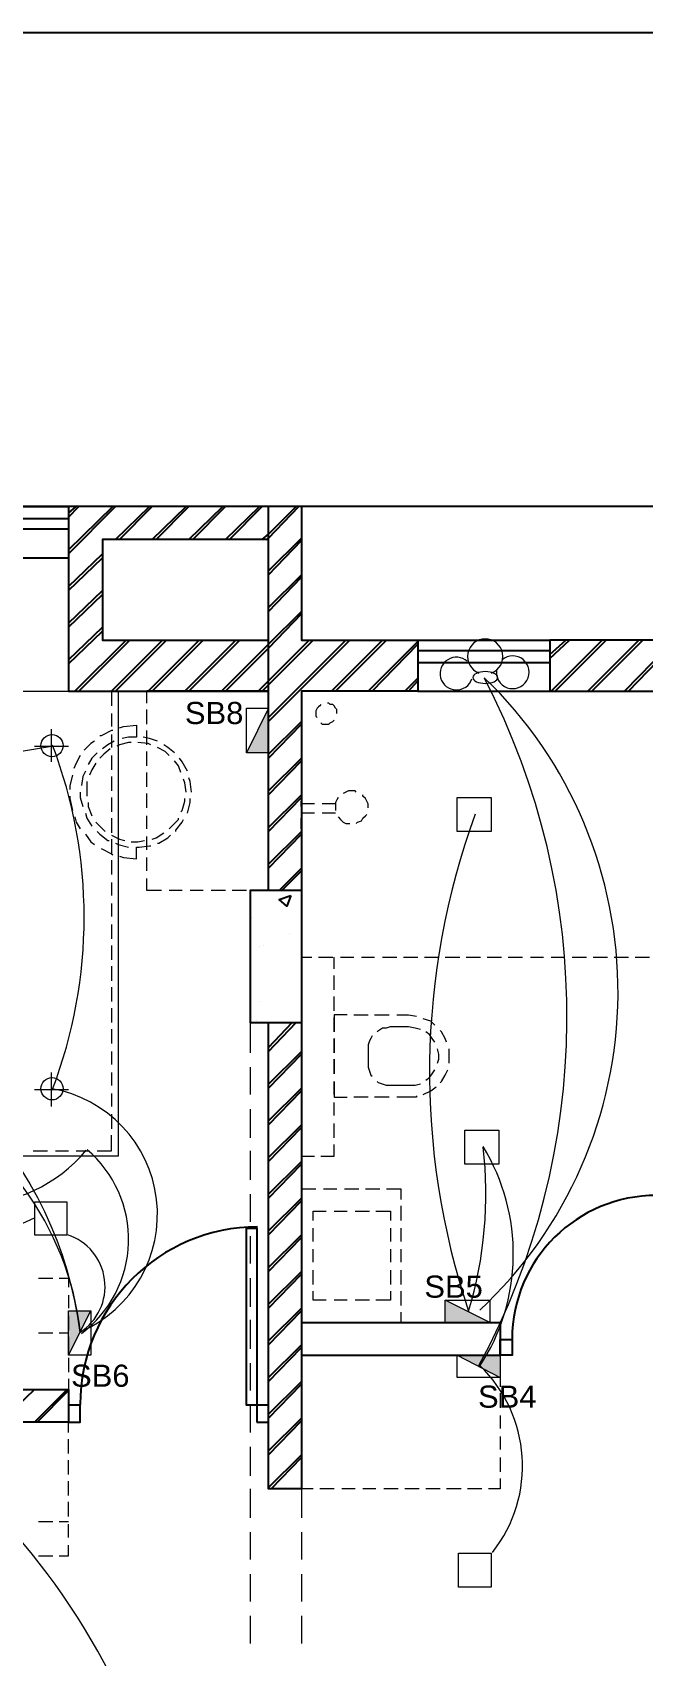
# Model space of a CAD drawing. Header units: millimetres. Extents: x 68955 to 118645, y -193284 to 16474.
# Drawn here: x 73549 to 76308, y -142869 to -135542 of the extents above; entities that cross this region are included whole.
import ezdxf

# ---------------------------------------------------------------- set-up
doc = ezdxf.new("R2010")
doc.units = ezdxf.units.MM
doc.layers.add('PDF8_0', color=7, linetype='Continuous')
doc.layers.add('PDF8_switch board', color=1, linetype='Continuous')
for name, color, linetype, true_color in [('PDF8_celling', 7, 'Continuous', 0x00cc70), ('PDF8_coloum', 7, 'Continuous', 0x767676), ('PDF8_door', 7, 'Continuous', 0x535353), ('PDF8_dotted line', 7, 'Continuous', 0x535353), ('PDF8_fan', 7, 'Continuous', 0xff6778), ('PDF8_furniture', 7, 'Continuous', 0x989898), ('PDF8_light', 7, 'Continuous', 0xff8e53), ('PDF8_plan', 7, 'Continuous', 0x989898), ('PDF8_TEXT', 7, 'Continuous', 0x535353), ('PDF8_wall', 7, 'Continuous', 0x535353), ('PDF8_window', 7, 'Continuous', 0x535353), ('PDF8_wiring', 150, 'Continuous', 0x007fff)]:
    doc.layers.add(name, color=color, linetype=linetype, true_color=true_color)
doc.styles.add('PDF Arial', font='arial.ttf')

msp = doc.modelspace()

# ---------------------------------------------------------------- linework, layer by layer
at = {"layer": 'PDF8_0', "lineweight": 25}
for points in [[(74615.673, -138514.201), (74066.171, -138514.201)], [(74763.388, -139034.16), (74763.388, -139010.525)], [(74763.388, -139134.606), (74763.388, -139122.789), (74763.388, -139099.154), (74763.388, -139087.337)], [(74763.388, -139187.784), (74763.388, -139211.418)], [(75661.499, -141362.157), (75661.499, -141509.872)]]:
    msp.add_lwpolyline(points, dxfattribs=at)
at = {"layer": 'PDF8_celling', "lineweight": 13}
msp.add_lwpolyline([(73936.181, -138514.201), (73936.181, -140611.762), (73333.502, -140611.762), (73333.502, -138963.256), (71383.656, -138963.256), (71383.656, -138514.201), (73711.654, -138514.201)], dxfattribs=at)
at = {"layer": 'PDF8_coloum', "lineweight": 25}
for points in [[(73711.654, -137710.628), (73747.105, -137681.085)], [(73711.654, -137876.07), (73912.547, -137681.085)], [(73711.654, -137728.354), (73758.923, -137681.085)], [(73711.654, -137893.795), (73924.364, -137681.085)], [(73924.364, -137828.801), (74077.988, -137681.085)], [(73942.09, -137828.801), (74089.805, -137681.085)], [(74089.805, -137828.801), (74243.43, -137681.085)], [(74107.531, -137828.801), (74255.247, -137681.085)], [(74255.247, -137828.801), (74408.871, -137681.085)], [(74272.973, -137828.801), (74420.688, -137681.085)], [(74420.688, -137828.801), (74574.313, -137681.085)], [(74438.414, -137828.801), (74586.13, -137681.085)], [(74586.13, -137828.801), (74615.673, -137805.166), (74739.754, -137681.085)], [(74603.856, -137828.801), (74615.673, -137822.892), (74751.571, -137681.085)], [(74615.673, -137970.608), (74763.388, -137822.892)], [(74615.673, -137988.333), (74763.388, -137834.709)], [(73711.654, -138041.511), (73865.278, -137893.795)], [(73711.654, -138059.237), (73865.278, -137911.521)], [(74615.673, -138136.049), (74763.388, -137988.333)], [(74615.673, -138153.775), (74763.388, -138000.151)], [(73711.654, -138206.952), (73865.278, -138059.237)], [(73711.654, -138224.678), (73865.278, -138076.963)], [(74763.388, -138153.775), (74615.673, -138301.49), (74402.962, -138514.201)], [(74763.388, -138165.592), (74615.673, -138319.216), (74420.688, -138514.201)], [(76565.518, -138171.501), (76411.894, -138319.216), (76222.818, -138514.201)], [(73711.654, -138372.394), (73865.278, -138224.678)], [(73711.654, -138390.12), (73865.278, -138242.404)], [(76565.518, -138189.227), (76411.894, -138336.942), (76240.544, -138514.201)], [(73741.197, -138514.201), (73971.633, -138283.765)], [(73758.923, -138514.201), (73989.359, -138283.765)], [(73906.638, -138514.201), (74137.074, -138283.765)], [(73924.364, -138514.201), (74154.8, -138283.765)], [(74072.08, -138514.201), (74302.516, -138283.765)], [(74089.805, -138514.201), (74320.242, -138283.765)], [(74237.521, -138514.201), (74467.957, -138283.765)], [(74255.247, -138514.201), (74485.683, -138283.765)], [(74798.84, -138283.765), (74615.673, -138466.932), (74568.404, -138514.201)], [(74816.566, -138283.765), (74615.673, -138484.658), (74586.13, -138514.201)], [(74615.673, -138632.373), (74964.282, -138283.765)], [(74615.673, -138650.099), (74982.007, -138283.765)], [(74899.287, -138514.201), (75129.723, -138283.765)], [(74917.013, -138514.201), (75147.449, -138283.765)], [(75064.728, -138514.201), (75289.256, -138289.673)], [(75082.454, -138514.201), (75289.256, -138301.49)], [(75886.027, -138348.759), (75956.93, -138283.765)], [(75886.027, -138366.485), (75974.656, -138283.765)], [(75891.935, -138514.201), (76122.372, -138283.765)], [(75909.661, -138514.201), (76140.097, -138283.765)], [(76057.377, -138514.201), (76287.813, -138283.765)], [(76075.103, -138514.201), (76305.539, -138283.765)], [(75230.17, -138514.201), (75289.256, -138455.115)], [(75247.895, -138514.201), (75289.256, -138466.932)], [(74615.673, -138797.815), (74763.388, -138650.099)], [(74615.673, -138815.541), (74763.388, -138661.916)], [(74615.673, -138963.256), (74763.388, -138815.541)], [(74615.673, -138980.982), (74763.388, -138827.358)], [(74615.673, -139128.698), (74763.388, -138980.982)], [(74615.673, -139146.423), (74763.388, -138992.799)], [(74615.673, -139294.139), (74763.388, -139146.423)], [(74615.673, -139311.865), (74763.388, -139158.241)], [(74662.942, -139412.311), (74763.388, -139311.865)], [(74674.759, -139412.311), (74763.388, -139323.682)], [(74615.673, -140121.346), (74722.028, -140009.082)], [(74615.673, -140139.072), (74739.754, -140009.082)], [(74615.673, -140286.788), (74763.388, -140139.072)], [(74615.673, -140304.513), (74763.388, -140150.889)], [(74615.673, -140452.229), (74763.388, -140304.513)], [(74615.673, -140469.955), (74763.388, -140316.331)], [(74615.673, -140617.67), (74763.388, -140469.955)], [(74615.673, -140635.396), (74763.388, -140481.772)], [(74615.673, -140783.112), (74763.388, -140635.396)], [(74615.673, -140800.838), (74763.388, -140647.213)], [(74615.673, -140948.553), (74763.388, -140800.838)], [(74615.673, -140966.279), (74763.388, -140812.655)], [(74615.673, -141113.995), (74763.388, -140966.279)], [(74615.673, -141131.721), (74763.388, -140978.096)], [(74615.673, -141279.436), (74763.388, -141131.721)], [(74615.673, -141297.162), (74763.388, -141143.538)], [(74615.673, -141444.878), (74763.388, -141297.162)], [(74615.673, -141462.603), (74763.388, -141308.979)], [(74615.673, -141610.319), (74763.388, -141462.603)], [(74615.673, -141628.045), (74763.388, -141474.421)], [(73404.405, -141811.212), (73558.029, -141663.497)], [(73558.029, -141811.212), (73705.745, -141663.497)], [(73569.847, -141811.212), (73711.654, -141669.405)], [(74615.673, -141775.76), (74763.388, -141628.045)], [(74615.673, -141793.486), (74763.388, -141639.862)], [(74615.673, -141941.202), (74763.388, -141793.486)], [(74615.673, -141958.928), (74763.388, -141805.303)], [(74615.673, -142106.643), (74763.388, -141958.928)], [(74627.49, -142112.552), (74763.388, -141970.745)]]:
    msp.add_lwpolyline(points, dxfattribs=at)
at = {"layer": 'PDF8_coloum', "color": 251, "lineweight": 25, "true_color": 0x535353}
msp.add_lwpolyline([(74763.388, -139412.311), (74532.952, -139412.311), (74532.952, -140009.082), (74763.388, -140009.082)], dxfattribs=at)
at = {"layer": 'PDF8_door', "lineweight": 25}
for points in [[(74562.495, -141734.4), (74515.226, -141734.4), (74515.226, -140936.736), (74562.495, -140936.736)], [(75661.499, -141509.872), (75661.499, -141438.969), (75714.677, -141438.969), (75714.677, -141509.872)], [(73711.654, -141811.212), (73764.831, -141811.212), (73764.831, -141734.4), (73711.654, -141734.4)], [(74562.495, -141811.212), (74615.673, -141811.212), (74615.673, -141734.4), (74562.495, -141734.4)]]:
    msp.add_lwpolyline(points, close=True, dxfattribs=at)
for centre, radius, start, end in [((76364.639, -141438.983), 649.969, 89.7407753, 179.7383576), ((74565.45, -141731.446), 800.619, 90.000029, 179.999971)]:
    msp.add_arc(centre, radius, start, end, dxfattribs=at)
at = {"layer": 'PDF8_dotted line', "lineweight": 20}
for points in [[(74532.952, -140009.082), (74532.952, -140144.981)], [(74763.388, -140009.082), (74763.388, -140144.981)], [(74532.952, -140209.975), (74532.952, -140334.056)], [(74763.388, -140209.975), (74763.388, -140334.056)], [(74532.952, -140399.051), (74532.952, -140529.041)], [(74763.388, -140399.051), (74763.388, -140529.041)], [(74532.952, -140588.127), (74532.952, -140718.117)], [(74763.388, -140588.127), (74763.388, -140718.117)], [(74532.952, -140783.112), (74532.952, -140907.193)], [(74763.388, -140783.112), (74763.388, -140907.193)], [(74532.952, -140972.188), (74532.952, -141096.269)], [(74763.388, -140972.188), (74763.388, -141096.269)], [(74532.952, -141161.264), (74532.952, -141291.253)], [(74763.388, -141161.264), (74763.388, -141291.253)], [(74532.952, -141350.34), (74532.952, -141480.329)], [(74763.388, -141350.34), (74763.388, -141480.329)], [(74532.952, -141545.324), (74532.952, -141669.405)], [(74763.388, -141545.324), (74763.388, -141669.405)], [(74532.952, -141734.4), (74532.952, -141858.481)], [(74763.388, -141734.4), (74763.388, -141858.481)], [(74532.952, -141923.476), (74532.952, -142053.466)], [(74763.388, -141923.476), (74763.388, -142053.466)], [(74532.952, -142112.552), (74532.952, -142242.542)], [(74763.388, -142112.552), (74763.388, -142242.542)], [(73575.755, -142260.267), (73640.75, -142260.267)], [(73670.293, -142260.267), (73711.654, -142260.267)], [(74532.952, -142307.536), (74532.952, -142431.617)], [(74763.388, -142307.536), (74763.388, -142431.617)], [(74532.952, -142496.612), (74532.952, -142620.693)], [(74763.388, -142496.612), (74763.388, -142620.693)], [(74532.952, -142685.688), (74532.952, -142809.769)], [(74763.388, -142685.688), (74763.388, -142809.769)]]:
    msp.add_lwpolyline(points, dxfattribs=at)
at = {"layer": 'PDF8_fan', "lineweight": 13}
msp.add_lwpolyline([(75590.596, -138455.115), (75590.596, -138455.115)], dxfattribs=at)
for centre, radius, start, end in [((75593.549, -138357.622), 79.767, 291.3746117, 248.6253883), ((75463.56, -138434.436), 73.859, 48.526708, 341.580959), ((75717.633, -138428.525), 73.86, 170.0857718, 130.6721656)]:
    msp.add_arc(centre, radius, start, end, dxfattribs=at)
for points in [[(75593.55, -138425.571), (75562.549, -138425.571), (75537.418, -138437.476), (75537.418, -138452.16)], [(75537.418, -138452.16), (75537.418, -138466.845), (75562.549, -138478.749), (75593.55, -138478.749)], [(75649.682, -138452.16), (75649.682, -138437.476), (75624.551, -138425.571), (75593.55, -138425.571)], [(75593.55, -138478.749), (75624.551, -138478.749), (75649.682, -138466.845), (75649.682, -138452.16)]]:
    msp.add_open_spline(points, degree=3, dxfattribs=at)
at = {"layer": 'PDF8_furniture', "color": 251, "lineweight": 20, "true_color": 0x535353}
msp.add_lwpolyline([(72210.864, -138514.201), (73711.654, -138514.201)], dxfattribs=at)
at = {"layer": 'PDF8_furniture', "lineweight": 20}
for points in [[(74066.171, -138567.378), (74066.171, -138514.201), (74131.166, -138514.201)], [(74166.618, -138514.201), (74225.704, -138514.201)], [(74261.156, -138514.201), (74320.242, -138514.201)], [(74355.693, -138514.201), (74420.688, -138514.201)], [(74450.231, -138514.201), (74515.226, -138514.201)], [(74544.769, -138514.201), (74615.673, -138514.201), (74615.673, -138567.378)], [(74066.171, -138661.916), (74066.171, -138596.922)], [(74615.673, -138596.922), (74615.673, -138661.916)], [(74852.018, -138573.287), (74846.109, -138579.196), (74840.201, -138585.104), (74834.292, -138591.013), (74828.383, -138602.83), (74828.383, -138608.739), (74828.383, -138620.556), (74828.383, -138626.465), (74834.292, -138632.373)], [(74922.921, -138614.647), (74922.921, -138602.83), (74922.921, -138596.922), (74917.013, -138591.013), (74911.104, -138579.196), (74905.195, -138573.287), (74893.378, -138573.287), (74887.469, -138567.378), (74881.561, -138567.378)], [(73912.547, -138691.459), (73906.638, -138691.459), (73859.369, -138715.094), (73853.461, -138715.094)], [(73942.09, -138679.642), (73959.816, -138673.734), (74018.902, -138667.825), (74018.902, -138721.003), (73983.45, -138721.003), (73953.907, -138726.911)], [(74066.171, -138756.454), (74066.171, -138691.459)], [(74615.673, -138691.459), (74615.673, -138756.454)], [(74852.018, -138656.008), (74857.926, -138661.916), (74869.744, -138661.916), (74875.652, -138661.916), (74887.469, -138661.916), (74893.378, -138656.008), (74905.195, -138650.099), (74911.104, -138644.19)], [(73829.826, -138738.728), (73812.1, -138750.546), (73782.557, -138780.089)], [(73918.455, -138738.728), (73888.912, -138756.454), (73865.278, -138774.18)], [(73995.268, -138744.637), (73983.45, -138744.637), (73942.09, -138756.454), (73930.273, -138762.363)], [(74083.897, -138756.454), (74072.08, -138750.546), (74024.811, -138744.637)], [(74113.44, -138738.728), (74077.988, -138726.911), (74048.445, -138721.003)], [(74190.252, -138791.906), (74160.709, -138768.272), (74142.983, -138756.454)], [(73764.831, -138803.723), (73747.105, -138839.175), (73735.288, -138862.81)], [(73841.643, -138791.906), (73818.009, -138815.541), (73800.283, -138845.084)], [(73835.735, -138839.175), (73818.009, -138868.718), (73806.192, -138892.353)], [(73900.73, -138774.18), (73871.186, -138797.815), (73853.461, -138815.541)], [(74066.171, -138850.992), (74066.171, -138785.997)], [(74166.618, -138803.723), (74148.892, -138785.997), (74113.44, -138768.272)], [(74219.795, -138880.535), (74207.978, -138850.992), (74190.252, -138827.358)], [(74249.338, -138874.627), (74225.704, -138833.266), (74213.887, -138815.541)], [(74615.673, -138785.997), (74615.673, -138850.992)], [(73729.38, -138892.353), (73717.562, -138939.622), (73717.562, -138957.347)], [(73788.466, -138874.627), (73776.648, -138898.261), (73770.74, -138939.622)], [(74066.171, -138945.53), (74066.171, -138880.535)], [(74243.43, -138969.165), (74237.521, -138927.804), (74231.612, -138910.078)], [(74267.064, -138969.165), (74261.156, -138921.896), (74255.247, -138904.17)], [(74615.673, -138880.535), (74615.673, -138945.53)], [(73717.562, -138986.891), (73717.562, -138998.708), (73729.38, -139051.885)], [(73764.831, -138969.165), (73764.831, -138992.799), (73776.648, -139034.16)], [(73794.374, -138921.896), (73794.374, -138951.439), (73794.374, -138986.891)], [(74066.171, -139040.068), (74066.171, -138975.073)], [(74615.673, -138975.073), (74615.673, -139040.068)], [(75011.551, -138969.165), (75005.642, -138963.256), (74993.825, -138963.256), (74976.099, -138963.256), (74964.282, -138969.165), (74952.464, -138975.073)], [(75064.728, -139040.068), (75064.728, -139022.342), (75058.82, -139010.525), (75052.911, -138998.708), (75041.094, -138986.891), (75041.094, -138980.982)], [(73800.283, -139016.434), (73800.283, -139034.16), (73818.009, -139075.52)], [(74219.795, -139057.794), (74225.704, -139051.885), (74237.521, -139010.525), (74237.521, -138998.708)], [(74249.338, -139063.703), (74261.156, -139016.434), (74261.156, -138998.708)], [(74822.475, -139022.342), (74763.388, -139022.342)], [(74917.013, -139022.342), (74857.926, -139022.342)], [(74928.83, -138992.799), (74922.921, -139004.616), (74917.013, -139016.434), (74917.013, -139028.251), (74917.013, -139045.977), (74917.013, -139051.885)], [(73741.197, -139081.429), (73747.105, -139105.063), (73764.831, -139134.606)], [(73788.466, -139063.703), (73794.374, -139087.337), (73818.009, -139122.789)], [(73835.735, -139105.063), (73841.643, -139110.972), (73871.186, -139140.515), (73877.095, -139146.423)], [(74066.171, -139134.606), (74066.171, -139075.52)], [(74166.618, -139134.606), (74178.435, -139122.789), (74207.978, -139093.246), (74207.978, -139087.337)], [(74196.161, -139146.423), (74196.161, -139140.515), (74225.704, -139105.063), (74231.612, -139093.246)], [(74615.673, -139075.52), (74615.673, -139134.606)], [(74822.475, -139063.703), (74763.388, -139063.703)], [(74917.013, -139063.703), (74857.926, -139063.703)], [(74928.83, -139081.429), (74940.647, -139093.246), (74952.464, -139105.063), (74964.282, -139110.972), (74976.099, -139110.972), (74982.007, -139110.972)], [(75011.551, -139110.972), (75017.459, -139105.063), (75035.185, -139099.154), (75041.094, -139087.337), (75052.911, -139075.52), (75058.82, -139069.611)], [(73788.466, -139158.241), (73812.1, -139193.692), (73829.826, -139205.51)], [(73841.643, -139146.423), (73853.461, -139158.241), (73888.912, -139187.784), (73894.821, -139187.784)], [(73906.638, -139164.149), (73942.09, -139181.875), (73965.724, -139187.784)], [(73924.364, -139199.601), (73936.181, -139205.51), (73983.45, -139217.327)], [(73995.268, -139193.692), (74024.811, -139193.692), (74054.354, -139187.784)], [(74066.171, -139229.144), (74066.171, -139170.058)], [(74089.805, -139181.875), (74107.531, -139175.967), (74142.983, -139152.332)], [(74113.44, -139199.601), (74119.349, -139199.601), (74160.709, -139175.967), (74172.526, -139164.149)], [(74615.673, -139170.058), (74615.673, -139229.144)], [(73859.369, -139223.235), (73906.638, -139246.87), (73912.547, -139252.779)], [(73942.09, -139258.687), (73959.816, -139264.596), (74018.902, -139270.504), (74018.902, -139217.327), (74030.719, -139217.327), (74077.988, -139211.418), (74083.897, -139211.418)], [(74066.171, -139323.682), (74066.171, -139264.596)], [(74615.673, -139264.596), (74615.673, -139323.682)], [(74131.166, -139412.311), (74066.171, -139412.311), (74066.171, -139359.134)], [(74225.704, -139412.311), (74166.618, -139412.311)], [(74320.242, -139412.311), (74261.156, -139412.311)], [(74420.688, -139412.311), (74355.693, -139412.311)], [(74515.226, -139412.311), (74450.231, -139412.311)], [(74615.673, -139359.134), (74615.673, -139412.311), (74544.769, -139412.311)], [(74763.388, -139713.651), (74810.657, -139713.651)], [(74840.201, -139713.651), (74905.195, -139713.651)], [(74911.104, -139766.829), (74911.104, -139713.651)], [(74940.647, -139713.651), (74999.733, -139713.651)], [(75035.185, -139713.651), (75094.271, -139713.651)], [(75129.723, -139713.651), (75194.718, -139713.651)], [(75224.261, -139713.651), (75289.256, -139713.651)], [(75318.799, -139713.651), (75383.794, -139713.651)], [(75413.337, -139713.651), (75478.332, -139713.651)], [(75507.875, -139713.651), (75572.87, -139713.651)], [(75602.413, -139713.651), (75667.408, -139713.651)], [(75696.951, -139713.651), (75761.946, -139713.651)], [(75797.397, -139713.651), (75856.484, -139713.651)], [(75891.935, -139713.651), (75951.022, -139713.651)], [(75986.473, -139713.651), (76051.468, -139713.651)], [(76081.011, -139713.651), (76146.006, -139713.651)], [(76175.549, -139713.651), (76240.544, -139713.651)], [(76270.087, -139713.651), (76335.082, -139713.651)], [(74911.104, -139861.367), (74911.104, -139796.372)], [(74911.104, -139955.905), (74911.104, -139890.91)], [(74970.19, -139973.631), (74911.104, -139973.631), (74911.104, -140050.443), (74911.104, -139985.448)], [(74999.733, -139973.631), (75064.728, -139973.631)], [(75094.271, -139973.631), (75159.266, -139973.631)], [(75194.718, -139973.631), (75247.895, -139973.631), (75283.347, -139979.539)], [(75366.068, -140020.9), (75348.342, -140003.174), (75312.89, -139991.356)], [(75082.454, -140068.168), (75076.545, -140079.986), (75070.637, -140091.803), (75064.728, -140109.529), (75064.728, -140127.255), (75064.728, -140192.25), (75064.728, -140209.975), (75070.637, -140227.701), (75076.545, -140245.427), (75082.454, -140251.336)], [(75106.089, -140050.443), (75111.997, -140044.534), (75129.723, -140032.717), (75147.449, -140032.717), (75165.175, -140026.808), (75247.895, -140026.808), (75277.439, -140032.717), (75301.073, -140038.625)], [(75366.068, -140097.712), (75354.251, -140079.986), (75342.433, -140062.26), (75324.708, -140050.443)], [(75419.246, -140097.712), (75413.337, -140079.986), (75395.611, -140050.443), (75389.702, -140044.534)], [(75377.885, -140192.25), (75383.794, -140174.524), (75383.794, -140150.889), (75377.885, -140127.255)], [(75431.063, -140192.25), (75431.063, -140180.432), (75431.063, -140144.981), (75431.063, -140127.255)], [(75324.708, -140269.062), (75342.433, -140257.244), (75354.251, -140239.519), (75366.068, -140221.793)], [(75389.702, -140280.879), (75395.611, -140274.97), (75413.337, -140245.427), (75425.154, -140221.793)], [(74911.104, -140334.056), (74911.104, -140274.97), (74911.104, -140345.874), (74970.19, -140345.874)], [(75301.073, -140286.788), (75277.439, -140292.696), (75247.895, -140292.696), (75165.175, -140292.696), (75147.449, -140292.696), (75129.723, -140286.788), (75111.997, -140280.879), (75106.089, -140274.97)], [(75312.89, -140334.056), (75348.342, -140316.331), (75371.977, -140298.605)], [(74911.104, -140428.594), (74911.104, -140369.508)], [(75064.728, -140345.874), (74999.733, -140345.874)], [(75159.266, -140345.874), (75094.271, -140345.874)], [(75283.347, -140339.965), (75283.347, -140345.874), (75247.895, -140345.874), (75194.718, -140345.874)], [(74911.104, -140529.041), (74911.104, -140464.046)], [(74852.018, -140611.762), (74911.104, -140611.762), (74911.104, -140558.584)], [(74763.388, -140611.762), (74822.475, -140611.762)], [(74763.388, -140806.746), (74763.388, -140759.477), (74828.383, -140759.477)], [(74863.835, -140759.477), (74922.921, -140759.477)], [(74958.373, -140759.477), (75023.368, -140759.477)], [(75052.911, -140759.477), (75117.906, -140759.477)], [(75147.449, -140759.477), (75212.444, -140759.477), (75212.444, -140806.746)], [(74763.388, -140901.284), (74763.388, -140836.289)], [(74816.566, -140901.284), (74816.566, -140859.924), (74875.652, -140859.924)], [(74911.104, -140859.924), (74970.19, -140859.924)], [(75005.642, -140859.924), (75070.637, -140859.924)], [(75100.18, -140859.924), (75165.175, -140859.924), (75165.175, -140901.284)], [(75212.444, -140836.289), (75212.444, -140901.284)], [(74763.388, -140995.822), (74763.388, -140936.736)], [(74816.566, -140995.822), (74816.566, -140936.736)], [(75165.175, -140936.736), (75165.175, -140995.822)], [(75212.444, -140936.736), (75212.444, -140995.822)], [(74763.388, -141090.36), (74763.388, -141031.274)], [(74816.566, -141090.36), (74816.566, -141031.274)], [(75165.175, -141031.274), (75165.175, -141090.36)], [(75212.444, -141031.274), (75212.444, -141090.36)], [(73575.755, -141161.264), (73640.75, -141161.264)], [(73670.293, -141161.264), (73711.654, -141161.264), (73711.654, -141202.624)], [(74763.388, -141190.807), (74763.388, -141125.812)], [(74816.566, -141190.807), (74816.566, -141125.812)], [(75165.175, -141125.812), (75165.175, -141190.807)], [(75212.444, -141125.812), (75212.444, -141190.807)], [(73711.654, -141238.076), (73711.654, -141297.162)], [(74763.388, -141285.345), (74763.388, -141220.35)], [(74875.652, -141261.71), (74816.566, -141261.71), (74816.566, -141220.35)], [(75165.175, -141220.35), (75165.175, -141261.71), (75100.18, -141261.71)], [(75212.444, -141220.35), (75212.444, -141285.345)], [(74828.383, -141362.157), (74763.388, -141362.157), (74763.388, -141314.888)], [(74970.19, -141261.71), (74911.104, -141261.71)], [(75070.637, -141261.71), (75005.642, -141261.71)], [(75212.444, -141314.888), (75212.444, -141362.157), (75147.449, -141362.157)], [(73711.654, -141332.614), (73711.654, -141397.609)], [(74922.921, -141362.157), (74863.835, -141362.157)], [(75023.368, -141362.157), (74958.373, -141362.157)], [(75117.906, -141362.157), (75052.911, -141362.157)], [(73640.75, -141409.426), (73575.755, -141409.426)], [(73711.654, -141409.426), (73670.293, -141409.426)], [(73711.654, -141427.152), (73711.654, -141492.146)], [(73711.654, -141521.69), (73711.654, -141586.684)], [(74763.388, -141557.141), (74763.388, -141509.872), (74816.566, -141509.872)], [(74846.109, -141509.872), (74911.104, -141509.872)], [(74946.556, -141509.872), (75005.642, -141509.872)], [(75041.094, -141509.872), (75100.18, -141509.872)], [(75135.632, -141509.872), (75200.626, -141509.872)], [(75230.17, -141509.872), (75295.164, -141509.872)], [(75324.708, -141509.872), (75389.702, -141509.872)], [(75419.246, -141509.872), (75484.24, -141509.872)], [(75513.783, -141509.872), (75578.778, -141509.872)], [(75608.321, -141509.872), (75661.499, -141509.872), (75661.499, -141557.141)], [(73711.654, -141616.228), (73711.654, -141663.497)], [(74763.388, -141651.679), (74763.388, -141586.684)], [(75661.499, -141586.684), (75661.499, -141651.679)], [(74763.388, -141746.217), (74763.388, -141681.222)], [(75661.499, -141681.222), (75661.499, -141746.217)], [(73711.654, -141858.481), (73711.654, -141811.212)], [(74763.388, -141840.755), (74763.388, -141781.669)], [(75661.499, -141781.669), (75661.499, -141840.755)], [(73711.654, -141953.019), (73711.654, -141888.024)], [(74763.388, -141935.293), (74763.388, -141876.207)], [(75661.499, -141876.207), (75661.499, -141935.293)], [(73711.654, -142047.557), (73711.654, -141982.562)], [(74763.388, -142035.74), (74763.388, -141970.745)], [(75661.499, -141970.745), (75661.499, -142035.74)], [(73711.654, -142142.095), (73711.654, -142077.1)], [(74816.566, -142112.552), (74763.388, -142112.552), (74763.388, -142065.283)], [(74911.104, -142112.552), (74846.109, -142112.552)], [(75005.642, -142112.552), (74946.556, -142112.552)], [(75100.18, -142112.552), (75041.094, -142112.552)], [(75200.626, -142112.552), (75135.632, -142112.552)], [(75295.164, -142112.552), (75230.17, -142112.552)], [(75389.702, -142112.552), (75324.708, -142112.552)], [(75484.24, -142112.552), (75419.246, -142112.552)], [(75578.778, -142112.552), (75513.783, -142112.552)], [(75661.499, -142065.283), (75661.499, -142112.552), (75608.321, -142112.552)], [(73711.654, -142236.633), (73711.654, -142171.638)], [(73711.654, -142331.171), (73711.654, -142272.085)], [(73575.755, -142413.892), (73640.75, -142413.892)], [(73670.293, -142413.892), (73711.654, -142413.892), (73711.654, -142366.623)]]:
    msp.add_lwpolyline(points, dxfattribs=at)
for points in [[(74911.104, -140079.986), (74911.104, -140144.981)], [(74911.104, -140174.524), (74911.104, -140239.519)]]:
    msp.add_lwpolyline(points, close=True, dxfattribs=at)
at = {"layer": 'PDF8_light', "lineweight": 13}
for points in [[(73906.638, -138514.201), (73906.638, -138579.196)], [(73906.638, -138614.647), (73906.638, -138673.734)], [(73634.842, -138833.266), (73634.842, -138685.551)], [(73558.029, -138762.363), (73711.654, -138762.363)], [(73906.638, -138709.185), (73906.638, -138768.272)], [(73906.638, -138803.723), (73906.638, -138868.718)], [(73906.638, -138898.261), (73906.638, -138963.256)], [(73906.638, -138992.799), (73906.638, -139057.794)], [(73906.638, -139087.337), (73906.638, -139152.332)], [(73906.638, -139181.875), (73906.638, -139246.87)], [(73906.638, -139276.413), (73906.638, -139341.408)], [(73906.638, -139376.86), (73906.638, -139435.946)], [(73906.638, -139471.398), (73906.638, -139530.484)], [(73906.638, -139565.936), (73906.638, -139630.93)], [(73906.638, -139660.474), (73906.638, -139725.468)], [(73906.638, -139755.011), (73906.638, -139820.006)], [(73906.638, -139849.549), (73906.638, -139914.544)], [(73906.638, -139944.087), (73906.638, -140009.082)], [(73906.638, -140038.625), (73906.638, -140103.62)], [(73906.638, -140139.072), (73906.638, -140198.158)], [(73634.842, -140387.234), (73634.842, -140233.61)], [(73906.638, -140233.61), (73906.638, -140292.696)], [(73558.029, -140310.422), (73711.654, -140310.422)], [(73906.638, -140328.148), (73906.638, -140387.234)], [(73906.638, -140422.686), (73906.638, -140487.681)], [(73841.643, -140588.127), (73906.638, -140588.127), (73906.638, -140517.224)], [(73552.121, -140588.127), (73617.116, -140588.127)], [(73652.567, -140588.127), (73711.654, -140588.127)], [(73747.105, -140588.127), (73806.192, -140588.127)]]:
    msp.add_lwpolyline(points, dxfattribs=at)
for points in [[(75466.514, -138992.799), (75620.139, -138992.799), (75620.139, -139146.423), (75466.514, -139146.423)], [(75501.966, -140493.589), (75655.59, -140493.589), (75655.59, -140647.213), (75501.966, -140647.213)], [(73558.029, -140966.279), (73705.745, -140966.279), (73705.745, -140818.564), (73558.029, -140818.564)], [(75472.423, -142402.074), (75620.139, -142402.074), (75620.139, -142555.699), (75472.423, -142555.699)]]:
    msp.add_lwpolyline(points, close=True, dxfattribs=at)
for centre in [(73637.796, -138759.409), (73637.796, -140307.468)]:
    msp.add_circle(centre, 50.223, dxfattribs=at)
at = {"layer": 'PDF8_plan', "color": 251, "lineweight": 25, "true_color": 0x535353}
for points in [[(82196.435, -147891.185), (82196.435, -137681.085), (71082.317, -137681.085), (71082.317, -141811.212), (71082.317, -142585.242)], [(73711.654, -137681.085), (73711.654, -138514.201), (74615.673, -138514.201)], [(74615.673, -139412.311), (74615.673, -137681.085)], [(74763.388, -137681.085), (74763.388, -138283.765), (75289.256, -138283.765), (75289.256, -138514.201), (74763.388, -138514.201), (74763.388, -141811.212), (74763.388, -142112.552), (74615.673, -142112.552), (74615.673, -140009.082)], [(74615.673, -137828.801), (73865.278, -137828.801), (73865.278, -138283.765), (74615.673, -138283.765)], [(76411.894, -138283.765), (75886.027, -138283.765), (75886.027, -138514.201), (76411.894, -138514.201)], [(71312.753, -141663.497), (73711.654, -141663.497), (73711.654, -141811.212), (71312.753, -141811.212), (71312.753, -140009.082)], [(74763.388, -141362.157), (75661.499, -141362.157)], [(74763.388, -141509.872), (75661.499, -141509.872)], [(74615.673, -141811.212), (74615.673, -141663.497)]]:
    msp.add_lwpolyline(points, dxfattribs=at)
at = {"layer": 'PDF8_plan', "lineweight": 25}
msp.add_lwpolyline([(74716.119, -139435.946), (74698.394, -139483.215), (74662.942, -139453.672)], close=True, dxfattribs=at)
for points in [[(74538.861, -139536.392), (74538.861, -139536.392)], [(74710.211, -139607.296), (74710.211, -139607.296)], [(74574.313, -139666.382), (74574.313, -139666.382)], [(74592.038, -139660.474), (74592.038, -139660.474)], [(74580.221, -139914.544), (74580.221, -139914.544)], [(74562.495, -139997.265), (74562.495, -139997.265)]]:
    msp.add_lwpolyline(points, dxfattribs=at)
at = {"layer": 'PDF8_switch board', "lineweight": 13}
for points in [[(74615.673, -138591.013), (74515.226, -138791.906), (74515.226, -138591.013), (74615.673, -138591.013), (74615.673, -138791.906), (74515.226, -138791.906)], [(73711.654, -141509.872), (73812.1, -141308.979), (73812.1, -141509.872), (73711.654, -141509.872), (73711.654, -141308.979), (73812.1, -141308.979)], [(75614.23, -141362.157), (75413.337, -141261.71), (75614.23, -141261.71), (75614.23, -141362.157), (75413.337, -141362.157), (75413.337, -141261.71)], [(75466.514, -141509.872), (75661.499, -141610.319), (75466.514, -141610.319), (75466.514, -141509.872), (75661.499, -141509.872), (75661.499, -141610.319)]]:
    msp.add_lwpolyline(points, dxfattribs=at)
at = {"layer": 'PDF8_switch board', "transparency": 33554559}
for points in [[(74615.673, -138591.013), (74615.673, -138791.906), (74515.226, -138791.906)], [(73711.654, -141308.979), (73812.1, -141308.979), (73711.654, -141509.872)], [(75413.337, -141261.71), (75614.23, -141362.157), (75413.337, -141362.157)], [(75466.514, -141509.872), (75661.499, -141509.872), (75661.499, -141610.319)]]:
    msp.add_solid(points, dxfattribs=at)
at = {"layer": 'PDF8_wall', "lineweight": 25}
msp.add_lwpolyline([(105529.585, -159873.871), (68955.213, -159873.871), (68955.213, -135542.164), (105529.585, -135542.164)], dxfattribs=at)
at = {"layer": 'PDF8_window', "lineweight": 25}
for points in [[(72210.864, -137681.085), (73711.654, -137681.085)], [(72210.864, -137734.263), (73711.654, -137734.263)], [(72210.864, -137781.532), (73711.654, -137781.532)], [(72210.864, -137911.521), (73711.654, -137911.521)], [(75289.256, -138283.765), (75886.027, -138283.765)], [(75289.256, -138331.034), (75886.027, -138331.034)], [(75289.256, -138384.211), (75886.027, -138384.211)], [(75289.256, -138514.201), (75886.027, -138514.201)]]:
    msp.add_lwpolyline(points, dxfattribs=at)
at = {"layer": 'PDF8_wiring', "lineweight": 18}
msp.add_lwpolyline([(72175.412, -138762.363), (72464.934, -138809.632), (72754.457, -138839.175), (73049.888, -138833.266), (73345.319, -138809.632), (73634.842, -138762.363)], dxfattribs=at)
for points in [[(75548.003, -139069.409, 0.17038232), (75518.741, -141311.235, 0.1014203), (75584.582, -140570.339)], [(72317.606, -139865.303, -0.32319305), (73763.529, -141406.545, 0.63492209), (73707.174, -140966.306)]]:
    msp.add_lwpolyline(points, format="xyb", dxfattribs=at)
for centre, radius, start, end in [((72651.056, -139982.493), 3311.783, 331.6223173, 27.4548451), ((74228.661, -139870.23), 1964.615, 313.0004392, 46.159004), ((71599.323, -139533.438), 2183.234, 339.1863887, 20.8136113), ((72391.078, -141571.911), 1385.57, 6.8389126, 123.8159417), ((73537.35, -140874.696), 576.09, 293.4722747, 80.1012976), ((73265.551, -140142.029), 688.351, 220.0779873, 319.9219705), ((73454.63, -140986.96), 528.82, 306.6887544, 49.8396432), ((74795.883, -141051.954), 924.702, 326.6400851, 31.5361805), ((72851.949, -139397.539), 1651.461, 244.5501899, 295.4498101), ((75132.679, -142009.151), 629.266, 321.7290208, 46.1481852), ((71073.646, -144398.432), 3176.11, 18.4535166, 53.0365764)]:
    msp.add_arc(centre, radius, start, end, dxfattribs=at)

# ---------------------------------------------------------------- texts
at = {"layer": 'PDF8_TEXT', "char_height": 99.9857, "attachment_point": 7, "style": 'PDF Arial'}
for s, insert in [('SB8', (74237.521, -138663.621)), ('SB5', (75318.799, -141251.598)), ('SB6', (73723.471, -141653.384)), ('SB4', (75561.052, -141747.922))]:
    msp.add_mtext(s, dxfattribs=dict(at, insert=insert))

doc.saveas('drawing.dxf')
